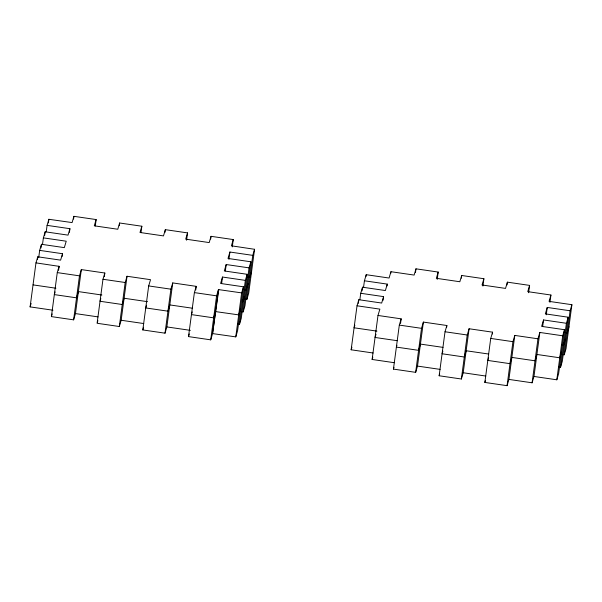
<?xml version="1.0" encoding="UTF-8"?>
<svg xmlns="http://www.w3.org/2000/svg" width="602" height="602" viewBox="0 0 602 602"><rect width="100%" height="100%" fill="white"/><g stroke="black" fill="none" stroke-linecap="round" stroke-linejoin="round"><path stroke-width="0.9" d="M52.953 310.218L30.1 306.885L35.969 262.878L37.768 256.806L60.621 260.139L62.525 253.713L39.672 250.379L38.694 257.709M37.407 259.552L37.768 256.806M40.981 247.964L41.47 244.299L64.324 247.633L66.228 241.206L43.374 237.873L42.524 244.292M44.691 235.457L45.18 231.793L68.026 235.126L69.93 228.7L47.084 225.366L46.226 231.785M48.393 222.958L48.882 219.286L72.082 222.582L73.933 216.329L96.139 219.564L95.289 225.983M104.334 276.679L104.823 273.015L81.33 269.591L75.461 313.589L73.61 319.843L51.396 316.607L57.265 272.601L59.116 266.347L35.969 262.878M58.311 269.967L58.823 266.212M58.627 270.02L59.116 266.347M62.156 256.46L62.525 253.713M69.441 232.364L69.93 228.7M73.564 219.075L73.933 216.329M73.61 319.843L79.479 275.844L81.33 269.591M104.823 273.015L102.972 279.268L97.103 323.274L119.316 326.51L121.168 320.256L127.037 276.258L150.53 279.682L148.679 285.935L142.809 329.941L165.016 333.177L166.867 326.924L172.744 282.917L196.237 286.349L195.748 290.013M119.271 225.742L119.632 222.996L141.846 226.232L140.988 232.65M119.316 326.51L125.186 282.504L127.037 276.258M164.971 232.41L165.339 229.655L187.553 232.899L186.575 240.236M165.016 333.177L170.893 289.171L172.744 282.917M187.553 232.899L185.702 239.152L209.195 242.576L211.046 236.323L233.26 239.566L231.409 245.819L254.556 249.288L252.757 255.361L229.904 252.027L228 258.454L250.853 261.787L249.055 267.867L226.202 264.534L224.298 270.96L247.151 274.294L245.345 280.374L222.499 277.04L220.595 283.467L243.449 286.8L241.643 292.881L218.451 289.585L212.574 333.591L210.723 339.844L188.509 336.601L194.386 292.602L196.237 286.349M210.677 239.077L211.046 236.323M210.723 339.844L216.592 295.838L218.451 289.585M212.574 333.591L218.789 289.547M221.641 283.459L222.499 277.04M225.344 270.953L226.202 264.534M228.926 259.364L229.904 252.027M232.282 246.895L233.26 239.566M212.897 333.636L235.773 336.879L241.643 292.881M243.449 286.8L237.572 330.807L235.773 336.879M237.647 324.109L239.476 324.38L245.345 280.374M247.151 274.294L241.274 318.3L239.476 324.38M241.349 311.603L243.178 311.874L249.055 267.867M250.853 261.787L244.976 305.793L243.178 311.874M245.052 299.096L246.88 299.367L252.757 255.361M254.556 249.288L248.686 293.287L246.88 299.367M373.089 352.998L351.147 349.792L357.024 305.793L358.822 299.713L381.676 303.047L383.579 296.62L360.726 293.287L359.868 299.706M358.333 303.378L358.822 299.713M362.035 290.879L362.524 287.207L385.378 290.54L387.282 284.114L364.428 280.78L363.57 287.199M365.978 276.536L366.227 274.7L389.08 278.034L390.954 271.698L414.131 275.076L415.982 268.823L438.196 272.059L437.218 279.396M394.37 362.713L372.126 359.469L377.996 315.463L379.87 309.127L357.024 305.793M383.09 300.285L383.579 296.62M387.033 285.95L387.282 284.114M390.713 273.526L390.954 271.698M446.631 327.345L446.872 325.509L423.379 322.085L417.51 366.091L415.658 372.345L393.445 369.101L399.314 325.095L401.165 318.842L377.996 315.463M400.556 323.432L401.165 318.842M415.493 272.488L415.982 268.823M415.658 372.345L421.528 328.338L423.379 322.085M492.331 334.012L492.579 332.176L469.086 328.752L463.216 372.751L461.365 379.004L439.151 375.768L445.021 331.762L446.872 325.509M461.32 278.237L461.689 275.49L483.895 278.726L482.917 286.063M461.365 379.004L467.235 335.005L469.086 328.752M483.895 278.726L482.044 284.979L505.537 288.411L507.388 282.157L529.602 285.393L527.751 291.646L550.928 295.025L549.047 301.369L571.9 304.702L570.102 310.775L547.248 307.441L545.344 313.875L568.198 317.209L566.399 323.282L543.546 319.948L541.642 326.382L564.495 329.708L562.697 335.788L539.843 332.454L537.962 338.798L514.793 335.419L508.923 379.418L507.072 385.671L484.858 382.436L490.728 338.429L492.579 332.176M507.027 284.904L507.388 282.157M507.072 385.671L512.942 341.673L514.793 335.419M528.624 292.73L529.602 285.393M508.923 379.418L532.093 382.797L537.962 338.798M532.093 382.797L533.974 376.461L539.843 332.454M542.688 326.367L543.546 319.948M546.27 314.778L547.248 307.441M549.95 302.362L550.928 295.025M533.974 376.461L556.82 379.794L562.697 335.788M564.495 329.708L558.626 373.714L556.82 379.794M558.701 367.017L560.53 367.288L566.399 323.282M568.198 317.209L562.328 361.208L560.53 367.288M562.403 354.518L564.232 354.781L570.102 310.775M571.9 304.702L566.03 348.701L564.232 354.781M39.672 250.379L41.47 244.299M43.374 237.873L45.18 231.793M47.084 225.366L48.882 219.286M30.1 306.885L31.131 303.416M55.128 291.925L54.331 294.604L76.544 297.839L78.395 291.594L101.888 295.018M51.396 316.607L52.186 313.928M96.139 219.564L94.288 225.818L117.781 229.249L119.632 222.996M100.827 298.592L100.037 301.271L122.251 304.507L124.102 298.253L147.595 301.685M97.366 322.379L97.893 320.595M141.846 226.232L139.995 232.485L163.488 235.909L165.339 229.655M146.534 305.259L145.744 307.938L167.958 311.174L169.809 304.921L192.392 308.216M142.809 329.941L143.6 327.255M192.241 311.919L191.444 314.605L213.657 317.841L215.508 311.588L238.708 314.884L240.507 308.803M188.509 336.601L189.306 333.922M242.41 302.377L244.216 296.297M247.919 283.79L246.113 289.871L244.284 289.6M251.621 271.284L249.822 277.364L247.994 277.101M360.726 293.287L362.524 287.207M364.428 280.78L366.227 274.7M354.856 325.185L354.081 327.797L376.935 331.13M351.147 349.792L351.922 347.188M376.002 334.298L375.061 337.466L397.305 340.709M372.126 359.469L372.826 357.091M396.906 345.315L396.379 347.098L418.593 350.341L420.444 344.088L443.034 347.384M393.445 369.101L393.971 367.318M438.196 272.059L436.345 278.312L459.83 281.744L461.689 275.49M442.876 351.086L442.086 353.765L464.3 357.009L466.151 350.755L488.741 354.044M439.151 375.768L439.678 373.977M488.056 359.537L488.583 357.754M484.858 382.436L485.385 380.645M561.561 351.711L559.762 357.791L536.909 354.458L535.027 360.801L511.858 357.415L510.007 363.668L487.793 360.432M565.263 339.204L563.464 345.285L561.636 345.021M568.965 326.705L567.167 332.778L565.338 332.515M57.265 272.601L79.479 275.844M102.972 279.268L125.186 282.504M148.679 285.935L170.893 289.171M194.386 292.602L216.592 295.838M399.314 325.095L421.528 328.338M445.021 331.762L467.235 335.005M490.728 338.429L512.942 341.673M33.035 284.881L55.888 288.215M75.461 313.589L98.051 316.885M121.168 320.256L143.758 323.552M166.867 326.924L190.36 330.347M417.51 366.091L440.1 369.38M463.216 372.751L485.806 376.047"/></g></svg>
